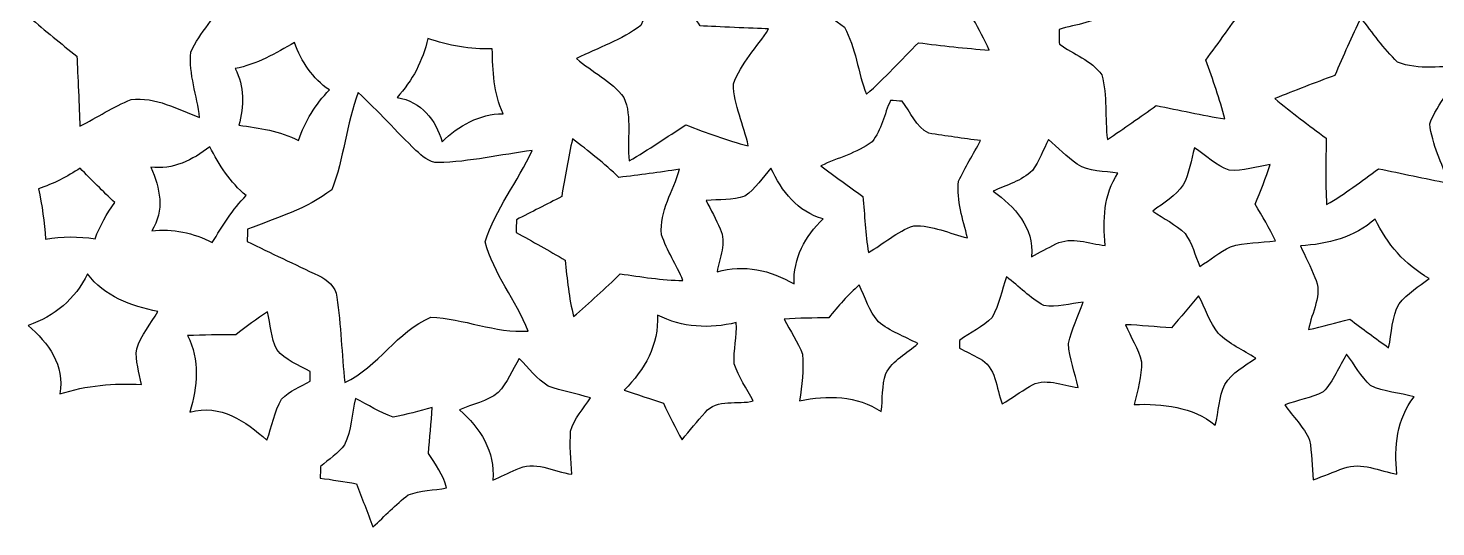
# Model space of a CAD drawing. Header units: centimetres. Extents: x -12.8 to 13.2, y -15.6 to 14.7.
# Drawn here: x -7.07 to 3.82, y -15.59 to -11.74 of the extents above; entities that cross this region are included whole.
import ezdxf

# ---------------------------------------------------------------- set-up
doc = ezdxf.new("R2010")
doc.units = ezdxf.units.CM
doc.header["$MEASUREMENT"] = 0
doc.layers.add('Layer 1', color=7, linetype='Continuous')

msp = doc.modelspace()

# ---------------------------------------------------------------- linework, layer by layer
at = {"layer": 'Layer 1', "color": 251}
for points, knots in [([(-0.70273, -10.5851), (-0.5401, -10.70504), (-0.39617, -10.86485), (-0.19791, -10.92659), (-0.19791, -10.92659), (-0.02999, -10.89731), (0.13511, -10.82181), (0.30903, -10.85074), (0.30903, -10.85074), (0.23424, -11.03912), (0.09384, -11.2141), (0.1143, -11.42824), (0.1143, -11.42824), (0.18697, -11.59087), (0.29069, -11.74009), (0.36195, -11.90449), (0.36195, -11.90449), (0.17851, -11.89214), (-0.00353, -11.87168), (-0.18556, -11.84804), (-0.18556, -11.84804), (-0.31821, -11.98174), (-0.44485, -12.12144), (-0.58667, -12.24597), (-0.58667, -12.24597), (-0.65581, -12.07735), (-0.66887, -11.88755), (-0.75812, -11.72739), (-0.75812, -11.72739), (-0.90135, -11.60992), (-1.08056, -11.54324), (-1.24107, -11.45364), (-1.24107, -11.45364), (-1.09855, -11.33934), (-0.92181, -11.26702), (-0.79481, -11.13543), (-0.79481, -11.13543), (-0.74648, -10.95587), (-0.73413, -10.76784), (-0.70273, -10.5851)], [0, 0, 0, 0, 0.09090909, 0.09090909, 0.09090909, 0.09090909, 0.18181818, 0.18181818, 0.18181818, 0.18181818, 0.27272727, 0.27272727, 0.27272727, 0.27272727, 0.36363636, 0.36363636, 0.36363636, 0.36363636, 0.45454545, 0.45454545, 0.45454545, 0.45454545, 0.54545455, 0.54545455, 0.54545455, 0.54545455, 0.63636364, 0.63636364, 0.63636364, 0.63636364, 0.72727273, 0.72727273, 0.72727273, 0.72727273, 0.81818182, 0.81818182, 0.81818182, 0.81818182, 1, 1, 1, 1]), ([(-6.55849, -11.46669), (-6.45195, -11.33828), (-6.38986, -11.17812), (-6.30061, -11.03771), (-6.30061, -11.03771), (-6.21136, -11.16859), (-6.14398, -11.31641), (-6.03603, -11.43318), (-6.03603, -11.43318), (-5.87798, -11.49773), (-5.69736, -11.47727), (-5.52979, -11.50479), (-5.52979, -11.50479), (-5.62222, -11.64519), (-5.74534, -11.76655), (-5.81554, -11.92036), (-5.81554, -11.92036), (-5.83212, -12.09111), (-5.76545, -12.25762), (-5.7471, -12.42695), (-5.7471, -12.42695), (-5.9182, -12.3631), (-6.08718, -12.26502), (-6.27733, -12.2869), (-6.27733, -12.2869), (-6.41491, -12.34264), (-6.53944, -12.4266), (-6.67279, -12.49257), (-6.67279, -12.49257), (-6.67844, -12.35781), (-6.69008, -12.08793), (-6.69572, -11.95317), (-6.69572, -11.95317), (-6.8199, -11.85474), (-6.94231, -11.7542), (-7.06226, -11.65154), (-7.06226, -11.65154), (-6.89504, -11.59087), (-6.70878, -11.56652), (-6.55849, -11.46669)], [0, 0, 0, 0, 0.09090909, 0.09090909, 0.09090909, 0.09090909, 0.18181818, 0.18181818, 0.18181818, 0.18181818, 0.27272727, 0.27272727, 0.27272727, 0.27272727, 0.36363636, 0.36363636, 0.36363636, 0.36363636, 0.45454545, 0.45454545, 0.45454545, 0.45454545, 0.54545455, 0.54545455, 0.54545455, 0.54545455, 0.63636364, 0.63636364, 0.63636364, 0.63636364, 0.72727273, 0.72727273, 0.72727273, 0.72727273, 0.81818182, 0.81818182, 0.81818182, 0.81818182, 1, 1, 1, 1]), ([(1.50989, -11.20316), (1.5307, -11.20387), (1.57233, -11.20563), (1.59314, -11.20634), (1.59314, -11.20634), (1.66476, -11.32134), (1.73637, -11.43847), (1.81292, -11.55136), (1.81292, -11.55136), (1.98614, -11.55277), (2.16112, -11.55629), (2.33504, -11.56229), (2.33504, -11.56229), (2.24331, -11.70764), (2.13783, -11.84346), (2.03764, -11.98316), (2.03764, -11.98316), (2.09338, -12.13238), (2.14595, -12.28337), (2.18616, -12.43789), (2.18616, -12.43789), (2.00766, -12.40896), (1.83197, -12.36804), (1.65488, -12.33452), (1.65488, -12.33452), (1.52859, -12.42166), (1.40476, -12.51232), (1.27635, -12.59628), (1.27635, -12.59628), (1.25659, -12.42907), (1.27706, -12.25832), (1.23402, -12.09569), (1.23402, -12.09569), (1.15217, -11.98527), (1.01494, -11.93518), (0.90487, -11.85933), (0.90487, -11.85933), (0.90382, -11.82123), (0.90311, -11.78348), (0.90241, -11.74609), (0.90241, -11.74609), (1.03681, -11.70376), (1.18851, -11.69282), (1.3021, -11.60392), (1.3021, -11.60392), (1.39735, -11.48609), (1.43792, -11.33404), (1.50989, -11.20316)], [0, 0, 0, 0, 0.07692308, 0.07692308, 0.07692308, 0.07692308, 0.15384615, 0.15384615, 0.15384615, 0.15384615, 0.23076923, 0.23076923, 0.23076923, 0.23076923, 0.30769231, 0.30769231, 0.30769231, 0.30769231, 0.38461538, 0.38461538, 0.38461538, 0.38461538, 0.46153846, 0.46153846, 0.46153846, 0.46153846, 0.53846154, 0.53846154, 0.53846154, 0.53846154, 0.61538462, 0.61538462, 0.61538462, 0.61538462, 0.69230769, 0.69230769, 0.69230769, 0.69230769, 0.76923077, 0.76923077, 0.76923077, 0.76923077, 0.84615385, 0.84615385, 0.84615385, 0.84615385, 1, 1, 1, 1]), ([(-2.22779, -11.37991), (-2.18722, -11.37955), (-2.1463, -11.37955), (-2.10503, -11.37991), (-2.10503, -11.37991), (-2.02812, -11.49209), (-1.95086, -11.60498), (-1.8736, -11.71822), (-1.8736, -11.71822), (-1.74131, -11.72422), (-1.47673, -11.73586), (-1.34444, -11.7415), (-1.34444, -11.7415), (-1.43545, -11.88261), (-1.55716, -12.00785), (-1.61713, -12.16625), (-1.61713, -12.16625), (-1.61431, -12.33135), (-1.53564, -12.48481), (-1.50213, -12.64532), (-1.50213, -12.64532), (-1.66723, -12.60334), (-1.82739, -12.54407), (-1.98614, -12.48304), (-1.98614, -12.48304), (-2.13113, -12.57688), (-2.27295, -12.67531), (-2.42288, -12.76103), (-2.42288, -12.76103), (-2.4451, -12.60052), (-2.39677, -12.42413), (-2.46486, -12.27102), (-2.46486, -12.27102), (-2.56011, -12.14367), (-2.71216, -12.07417), (-2.83034, -11.97081), (-2.83034, -11.97081), (-2.66383, -11.88649), (-2.48285, -11.82723), (-2.33221, -11.71469), (-2.33221, -11.71469), (-2.28212, -11.60815), (-2.26095, -11.49138), (-2.22779, -11.37991)], [0, 0, 0, 0, 0.08333333, 0.08333333, 0.08333333, 0.08333333, 0.16666667, 0.16666667, 0.16666667, 0.16666667, 0.25, 0.25, 0.25, 0.25, 0.33333333, 0.33333333, 0.33333333, 0.33333333, 0.41666667, 0.41666667, 0.41666667, 0.41666667, 0.5, 0.5, 0.5, 0.5, 0.58333333, 0.58333333, 0.58333333, 0.58333333, 0.66666667, 0.66666667, 0.66666667, 0.66666667, 0.75, 0.75, 0.75, 0.75, 0.83333333, 0.83333333, 0.83333333, 0.83333333, 1, 1, 1, 1]), ([(3.03601, -12.10063), (3.10127, -11.9507), (3.16689, -11.80112), (3.23709, -11.65366), (3.23709, -11.65366), (3.32775, -11.77114), (3.41348, -11.89355), (3.52037, -11.99762), (3.52037, -11.99762), (3.68476, -12.06465), (3.87103, -12.02373), (4.04495, -12.03219), (4.04495, -12.03219), (3.96099, -12.18459), (3.83117, -12.31124), (3.77049, -12.47563), (3.77049, -12.47563), (3.78777, -12.63474), (3.86786, -12.77902), (3.91125, -12.93178), (3.91125, -12.93178), (3.73098, -12.89861), (3.55212, -12.8591), (3.37326, -12.82241), (3.37326, -12.82241), (3.24132, -12.91696), (3.11467, -13.01962), (2.97286, -13.0997), (2.97286, -13.0997), (2.96086, -12.9286), (2.96898, -12.75574), (2.96862, -12.5857), (2.96862, -12.5857), (2.83386, -12.48692), (2.69981, -12.38709), (2.5721, -12.27984), (2.5721, -12.27984), (2.72591, -12.21775), (2.88078, -12.15849), (3.03601, -12.10063)], [0, 0, 0, 0, 0.09090909, 0.09090909, 0.09090909, 0.09090909, 0.18181818, 0.18181818, 0.18181818, 0.18181818, 0.27272727, 0.27272727, 0.27272727, 0.27272727, 0.36363636, 0.36363636, 0.36363636, 0.36363636, 0.45454545, 0.45454545, 0.45454545, 0.45454545, 0.54545455, 0.54545455, 0.54545455, 0.54545455, 0.63636364, 0.63636364, 0.63636364, 0.63636364, 0.72727273, 0.72727273, 0.72727273, 0.72727273, 0.81818182, 0.81818182, 0.81818182, 0.81818182, 1, 1, 1, 1]), ([(-5.47264, -12.04842), (-5.30507, -12.01596), (-5.15796, -11.93059), (-5.01262, -11.84628), (-5.01262, -11.84628), (-4.95935, -11.99409), (-4.87468, -12.12533), (-4.74239, -12.21281), (-4.74239, -12.21281), (-4.85069, -12.32323), (-4.93289, -12.45588), (-4.98158, -12.60334), (-4.98158, -12.60334), (-5.12586, -12.53243), (-5.28496, -12.50527), (-5.44336, -12.48622), (-5.44336, -12.48622), (-5.40456, -12.33946), (-5.39856, -12.1853), (-5.47264, -12.04842)], [0, 0, 0, 0, 0.16666667, 0.16666667, 0.16666667, 0.16666667, 0.33333333, 0.33333333, 0.33333333, 0.33333333, 0.5, 0.5, 0.5, 0.5, 0.66666667, 0.66666667, 0.66666667, 0.66666667, 1, 1, 1, 1]), ([(-3.98145, -11.81488), (-3.82023, -11.87027), (-3.65301, -11.8999), (-3.48262, -11.89531), (-3.48262, -11.89531), (-3.47909, -12.06606), (-3.47204, -12.23751), (-3.39901, -12.39696), (-3.39901, -12.39696), (-3.58422, -12.39838), (-3.74121, -12.48939), (-3.87138, -12.61392), (-3.87138, -12.61392), (-3.92113, -12.44212), (-4.02978, -12.30348), (-4.21958, -12.27137), (-4.21958, -12.27137), (-4.10069, -12.14191), (-4.01884, -11.98774), (-3.98145, -11.81488)], [0, 0, 0, 0, 0.16666667, 0.16666667, 0.16666667, 0.16666667, 0.33333333, 0.33333333, 0.33333333, 0.33333333, 0.5, 0.5, 0.5, 0.5, 0.66666667, 0.66666667, 0.66666667, 0.66666667, 1, 1, 1, 1]), ([(-4.72511, -12.9861), (-4.6295, -12.74516), (-4.61328, -12.47634), (-4.51979, -12.23186), (-4.51979, -12.23186), (-4.36598, -12.37686), (-4.22416, -12.53384), (-4.07317, -12.68201), (-4.07317, -12.68201), (-4.02449, -12.72364), (-3.97193, -12.77549), (-3.90278, -12.77549), (-3.90278, -12.77549), (-3.65689, -12.76985), (-3.41665, -12.71305), (-3.17359, -12.6813), (-3.17359, -12.6813), (-3.2833, -12.92225), (-3.45828, -13.13462), (-3.53766, -13.38792), (-3.53766, -13.38792), (-3.47274, -13.63557), (-3.29812, -13.84018), (-3.20393, -14.07795), (-3.20393, -14.07795), (-3.46216, -14.09559), (-3.70417, -13.97882), (-3.95852, -13.97106), (-3.95852, -13.97106), (-4.21675, -14.08007), (-4.36668, -14.35453), (-4.6228, -14.47659), (-4.6228, -14.47659), (-4.64785, -14.25646), (-4.65349, -14.0335), (-4.68524, -13.81478), (-4.68524, -13.81478), (-4.69406, -13.73434), (-4.75862, -13.68072), (-4.82706, -13.64932), (-4.82706, -13.64932), (-5.01086, -13.56007), (-5.19642, -13.47646), (-5.3788, -13.38474), (-5.3788, -13.38474), (-5.37774, -13.36111), (-5.37633, -13.31419), (-5.37528, -13.2909), (-5.37528, -13.2909), (-5.15408, -13.20165), (-4.91596, -13.13321), (-4.72511, -12.9861)], [0, 0, 0, 0, 0.07142857, 0.07142857, 0.07142857, 0.07142857, 0.14285714, 0.14285714, 0.14285714, 0.14285714, 0.21428571, 0.21428571, 0.21428571, 0.21428571, 0.28571429, 0.28571429, 0.28571429, 0.28571429, 0.35714286, 0.35714286, 0.35714286, 0.35714286, 0.42857143, 0.42857143, 0.42857143, 0.42857143, 0.5, 0.5, 0.5, 0.5, 0.57142857, 0.57142857, 0.57142857, 0.57142857, 0.64285714, 0.64285714, 0.64285714, 0.64285714, 0.71428571, 0.71428571, 0.71428571, 0.71428571, 0.78571429, 0.78571429, 0.78571429, 0.78571429, 0.85714286, 0.85714286, 0.85714286, 0.85714286, 1, 1, 1, 1]), ([(-0.40111, -12.29431), (-0.37853, -12.29572), (-0.33302, -12.29889), (-0.31009, -12.30066), (-0.31009, -12.30066), (-0.2473, -12.38568), (-0.20355, -12.49715), (-0.10548, -12.54795), (-0.10548, -12.54795), (0.02752, -12.56877), (0.16122, -12.58817), (0.29563, -12.60546), (0.29563, -12.60546), (0.23883, -12.70988), (0.17533, -12.81077), (0.12488, -12.91908), (0.12488, -12.91908), (0.10795, -13.06971), (0.15875, -13.21364), (0.19403, -13.35758), (0.19403, -13.35758), (0.05644, -13.32336), (-0.07832, -13.25845), (-0.22225, -13.26374), (-0.22225, -13.26374), (-0.35137, -13.30854), (-0.45614, -13.40309), (-0.57291, -13.47117), (-0.57291, -13.47117), (-0.59584, -13.32724), (-0.60113, -13.18119), (-0.61524, -13.0362), (-0.61524, -13.0362), (-0.72496, -12.95964), (-0.83291, -12.88027), (-0.94015, -12.80089), (-0.94015, -12.80089), (-0.80998, -12.73669), (-0.66146, -12.70282), (-0.54469, -12.61498), (-0.54469, -12.61498), (-0.47096, -12.52255), (-0.4505, -12.39979), (-0.40111, -12.29431)], [0, 0, 0, 0, 0.08333333, 0.08333333, 0.08333333, 0.08333333, 0.16666667, 0.16666667, 0.16666667, 0.16666667, 0.25, 0.25, 0.25, 0.25, 0.33333333, 0.33333333, 0.33333333, 0.33333333, 0.41666667, 0.41666667, 0.41666667, 0.41666667, 0.5, 0.5, 0.5, 0.5, 0.58333333, 0.58333333, 0.58333333, 0.58333333, 0.66666667, 0.66666667, 0.66666667, 0.66666667, 0.75, 0.75, 0.75, 0.75, 0.83333333, 0.83333333, 0.83333333, 0.83333333, 1, 1, 1, 1]), ([(-2.86209, -12.59099), (-2.73826, -12.68483), (-2.6162, -12.78255), (-2.50225, -12.88909), (-2.50225, -12.88909), (-2.34562, -12.87357), (-2.19004, -12.84852), (-2.03412, -12.827), (-2.03412, -12.827), (-2.08139, -12.99563), (-2.19004, -13.14979), (-2.17311, -13.33253), (-2.17311, -13.33253), (-2.13219, -13.45671), (-2.0574, -13.56607), (-2.00766, -13.68672), (-2.00766, -13.68672), (-2.17029, -13.68531), (-2.33151, -13.65814), (-2.49202, -13.63557), (-2.49202, -13.63557), (-2.60914, -13.74987), (-2.7305, -13.85852), (-2.85327, -13.96647), (-2.85327, -13.96647), (-2.88925, -13.8236), (-2.90371, -13.67543), (-2.91959, -13.53009), (-2.91959, -13.53009), (-3.04377, -13.45494), (-3.17077, -13.38545), (-3.29777, -13.3163), (-3.29777, -13.3163), (-3.29706, -13.29126), (-3.29636, -13.24187), (-3.29565, -13.21682), (-3.29565, -13.21682), (-3.17853, -13.15791), (-3.06176, -13.09793), (-2.94534, -13.03761), (-2.94534, -13.03761), (-2.92065, -12.88732), (-2.89489, -12.73881), (-2.86209, -12.59099)], [0, 0, 0, 0, 0.08333333, 0.08333333, 0.08333333, 0.08333333, 0.16666667, 0.16666667, 0.16666667, 0.16666667, 0.25, 0.25, 0.25, 0.25, 0.33333333, 0.33333333, 0.33333333, 0.33333333, 0.41666667, 0.41666667, 0.41666667, 0.41666667, 0.5, 0.5, 0.5, 0.5, 0.58333333, 0.58333333, 0.58333333, 0.58333333, 0.66666667, 0.66666667, 0.66666667, 0.66666667, 0.75, 0.75, 0.75, 0.75, 0.83333333, 0.83333333, 0.83333333, 0.83333333, 1, 1, 1, 1]), ([(0.82021, -12.59593), (0.89464, -12.65873), (0.96167, -12.73034), (1.04211, -12.78643), (1.04211, -12.78643), (1.13453, -12.84993), (1.25201, -12.84041), (1.35819, -12.85663), (1.35819, -12.85663), (1.24636, -13.02279), (1.24072, -13.22211), (1.25906, -13.41508), (1.25906, -13.41508), (1.13383, -13.4045), (0.99871, -13.34241), (0.87842, -13.4045), (0.87842, -13.4045), (0.81421, -13.43484), (0.75247, -13.47011), (0.68933, -13.50292), (0.68933, -13.50292), (0.71014, -13.27362), (0.55915, -13.11663), (0.39194, -12.99633), (0.39194, -12.99633), (0.49495, -12.94765), (0.61348, -12.91837), (0.69603, -12.83547), (0.69603, -12.83547), (0.75001, -12.76279), (0.7807, -12.67636), (0.82021, -12.59593)], [0, 0, 0, 0, 0.11111111, 0.11111111, 0.11111111, 0.11111111, 0.22222222, 0.22222222, 0.22222222, 0.22222222, 0.33333333, 0.33333333, 0.33333333, 0.33333333, 0.44444444, 0.44444444, 0.44444444, 0.44444444, 0.55555556, 0.55555556, 0.55555556, 0.55555556, 0.66666667, 0.66666667, 0.66666667, 0.66666667, 0.77777778, 0.77777778, 0.77777778, 0.77777778, 1, 1, 1, 1]), ([(-6.12493, -12.81112), (-5.95383, -12.83088), (-5.80037, -12.75644), (-5.66914, -12.65308), (-5.66914, -12.65308), (-5.59435, -12.79278), (-5.5118, -12.92931), (-5.38656, -13.02985), (-5.38656, -13.02985), (-5.49169, -13.1378), (-5.57142, -13.2648), (-5.64868, -13.39356), (-5.64868, -13.39356), (-5.79473, -13.31807), (-5.95489, -13.28455), (-6.11787, -13.30325), (-6.11787, -13.30325), (-6.01521, -13.14662), (-6.05296, -12.97058), (-6.12493, -12.81112)], [0, 0, 0, 0, 0.16666667, 0.16666667, 0.16666667, 0.16666667, 0.33333333, 0.33333333, 0.33333333, 0.33333333, 0.5, 0.5, 0.5, 0.5, 0.66666667, 0.66666667, 0.66666667, 0.66666667, 1, 1, 1, 1]), ([(1.95016, -12.66119), (2.03835, -12.71834), (2.11702, -12.79807), (2.21791, -12.83441), (2.21791, -12.83441), (2.32586, -12.84182), (2.43099, -12.80513), (2.53718, -12.78996), (2.53718, -12.78996), (2.5019, -12.89367), (2.46098, -12.99527), (2.42006, -13.09723), (2.42006, -13.09723), (2.4765, -13.1886), (2.52942, -13.28208), (2.57634, -13.3791), (2.57634, -13.3791), (2.46133, -13.39638), (2.34033, -13.39003), (2.2292, -13.42602), (2.2292, -13.42602), (2.14383, -13.46623), (2.07116, -13.52867), (1.99108, -13.57842), (1.99108, -13.57842), (1.9558, -13.49269), (1.93287, -13.39991), (1.87819, -13.32442), (1.87819, -13.32442), (1.80481, -13.25316), (1.71168, -13.20729), (1.62842, -13.14944), (1.62842, -13.14944), (1.70956, -13.08594), (1.80658, -13.03479), (1.86373, -12.94624), (1.86373, -12.94624), (1.91029, -12.85734), (1.92405, -12.7568), (1.95016, -12.66119)], [0, 0, 0, 0, 0.09090909, 0.09090909, 0.09090909, 0.09090909, 0.18181818, 0.18181818, 0.18181818, 0.18181818, 0.27272727, 0.27272727, 0.27272727, 0.27272727, 0.36363636, 0.36363636, 0.36363636, 0.36363636, 0.45454545, 0.45454545, 0.45454545, 0.45454545, 0.54545455, 0.54545455, 0.54545455, 0.54545455, 0.63636364, 0.63636364, 0.63636364, 0.63636364, 0.72727273, 0.72727273, 0.72727273, 0.72727273, 0.81818182, 0.81818182, 0.81818182, 0.81818182, 1, 1, 1, 1]), ([(-6.99382, -12.97693), (-6.87917, -12.93954), (-6.77157, -12.8845), (-6.67103, -12.81818), (-6.67103, -12.81818), (-6.58424, -12.90849), (-6.49464, -12.99669), (-6.40398, -13.08347), (-6.40398, -13.08347), (-6.46501, -13.17061), (-6.51828, -13.26339), (-6.55567, -13.36357), (-6.55567, -13.36357), (-6.68302, -13.34664), (-6.81179, -13.34417), (-6.93843, -13.3671), (-6.93843, -13.3671), (-6.94866, -13.23587), (-6.96454, -13.10499), (-6.99382, -12.97693)], [0, 0, 0, 0, 0.16666667, 0.16666667, 0.16666667, 0.16666667, 0.33333333, 0.33333333, 0.33333333, 0.33333333, 0.5, 0.5, 0.5, 0.5, 0.66666667, 0.66666667, 0.66666667, 0.66666667, 1, 1, 1, 1]), ([(-1.52859, -13.03373), (-1.44498, -12.9794), (-1.39241, -12.8905), (-1.3268, -12.81712), (-1.3268, -12.81712), (-1.24319, -12.99739), (-1.12113, -13.15685), (-0.92181, -13.21047), (-0.92181, -13.21047), (-1.06398, -13.34276), (-1.15464, -13.51597), (-1.14759, -13.71388), (-1.14759, -13.71388), (-1.32891, -13.60629), (-1.53494, -13.56042), (-1.74343, -13.61969), (-1.74343, -13.61969), (-1.72403, -13.51139), (-1.66723, -13.39462), (-1.72014, -13.28737), (-1.72014, -13.28737), (-1.75189, -13.21259), (-1.79176, -13.14203), (-1.82739, -13.06936), (-1.82739, -13.06936), (-1.72826, -13.05807), (-1.62384, -13.06795), (-1.52859, -13.03373)], [0, 0, 0, 0, 0.125, 0.125, 0.125, 0.125, 0.25, 0.25, 0.25, 0.25, 0.375, 0.375, 0.375, 0.375, 0.5, 0.5, 0.5, 0.5, 0.625, 0.625, 0.625, 0.625, 0.75, 0.75, 0.75, 0.75, 1, 1, 1, 1]), ([(2.76931, -13.4179), (2.98132, -13.40838), (3.18488, -13.35193), (3.34857, -13.21153), (3.34857, -13.21153), (3.43923, -13.40556), (3.57752, -13.56501), (3.76555, -13.67049), (3.76555, -13.67049), (3.68617, -13.73329), (3.59833, -13.78832), (3.53272, -13.86664), (3.53272, -13.86664), (3.47521, -13.96894), (3.47874, -14.09382), (3.45193, -14.20707), (3.45193, -14.20707), (3.35104, -14.13475), (3.25085, -14.05961), (3.15172, -13.98623), (3.15172, -13.98623), (3.04588, -14.0141), (2.94005, -14.04267), (2.83351, -14.06666), (2.83351, -14.06666), (2.85468, -13.93437), (2.94746, -13.79573), (2.88255, -13.66308), (2.88255, -13.66308), (2.84868, -13.57947), (2.80635, -13.49975), (2.76931, -13.4179)], [0, 0, 0, 0, 0.11111111, 0.11111111, 0.11111111, 0.11111111, 0.22222222, 0.22222222, 0.22222222, 0.22222222, 0.33333333, 0.33333333, 0.33333333, 0.33333333, 0.44444444, 0.44444444, 0.44444444, 0.44444444, 0.55555556, 0.55555556, 0.55555556, 0.55555556, 0.66666667, 0.66666667, 0.66666667, 0.66666667, 0.77777778, 0.77777778, 0.77777778, 0.77777778, 1, 1, 1, 1]), ([(-6.61564, -13.63451), (-6.48123, -13.81337), (-6.28015, -13.88216), (-6.0706, -13.92661), (-6.0706, -13.92661), (-6.12528, -14.02221), (-6.19689, -14.1097), (-6.23394, -14.21483), (-6.23394, -14.21483), (-6.24734, -14.30796), (-6.21171, -14.39968), (-6.19725, -14.49105), (-6.19725, -14.49105), (-6.40997, -14.48047), (-6.62376, -14.49776), (-6.82731, -14.56443), (-6.82731, -14.56443), (-6.78886, -14.34253), (-6.91762, -14.17038), (-7.07355, -14.03421), (-7.07355, -14.03421), (-6.8707, -13.96189), (-6.70736, -13.83453), (-6.61564, -13.63451)], [0, 0, 0, 0, 0.14285714, 0.14285714, 0.14285714, 0.14285714, 0.28571429, 0.28571429, 0.28571429, 0.28571429, 0.42857143, 0.42857143, 0.42857143, 0.42857143, 0.57142857, 0.57142857, 0.57142857, 0.57142857, 0.71428571, 0.71428571, 0.71428571, 0.71428571, 1, 1, 1, 1]), ([(-0.87983, -13.97494), (-0.80751, -13.88463), (-0.72919, -13.7989), (-0.64417, -13.72059), (-0.64417, -13.72059), (-0.59761, -13.81654), (-0.56762, -13.92484), (-0.49495, -14.00563), (-0.49495, -14.00563), (-0.40569, -14.08148), (-0.29175, -14.11922), (-0.18979, -14.17532), (-0.18979, -14.17532), (-0.27552, -14.24728), (-0.38206, -14.30443), (-0.43744, -14.40568), (-0.43744, -14.40568), (-0.46919, -14.50022), (-0.46143, -14.60253), (-0.47308, -14.70131), (-0.47308, -14.70131), (-0.66146, -14.57537), (-0.89006, -14.57219), (-1.1049, -14.61805), (-1.1049, -14.61805), (-1.08832, -14.49881), (-1.07139, -14.37816), (-1.08232, -14.25787), (-1.08232, -14.25787), (-1.11689, -14.1605), (-1.17793, -14.07548), (-1.22555, -13.98482), (-1.22555, -13.98482), (-1.11054, -13.97882), (-0.99589, -13.9767), (-0.87983, -13.97494)], [0, 0, 0, 0, 0.1, 0.1, 0.1, 0.1, 0.2, 0.2, 0.2, 0.2, 0.3, 0.3, 0.3, 0.3, 0.4, 0.4, 0.4, 0.4, 0.5, 0.5, 0.5, 0.5, 0.6, 0.6, 0.6, 0.6, 0.7, 0.7, 0.7, 0.7, 0.8, 0.8, 0.8, 0.8, 1, 1, 1, 1]), ([(0.49671, -13.6592), (0.59267, -13.73223), (0.67804, -13.82148), (0.78458, -13.88039), (0.78458, -13.88039), (0.88512, -13.89909), (0.98848, -13.86452), (1.08903, -13.85535), (1.08903, -13.85535), (1.05304, -13.96189), (0.99907, -14.06349), (0.97543, -14.17391), (0.97543, -14.17391), (0.98143, -14.28926), (1.02658, -14.40039), (1.04951, -14.51398), (1.04951, -14.51398), (0.9271, -14.50234), (0.78916, -14.42967), (0.67486, -14.50622), (0.67486, -14.50622), (0.6029, -14.54891), (0.53481, -14.59759), (0.46355, -14.64169), (0.46355, -14.64169), (0.41346, -14.52069), (0.41769, -14.35276), (0.28575, -14.28962), (0.28575, -14.28962), (0.23566, -14.26069), (0.1838, -14.23599), (0.13229, -14.21095), (0.13229, -14.21095), (0.13229, -14.19578), (0.13159, -14.16544), (0.13123, -14.15062), (0.13123, -14.15062), (0.21484, -14.08994), (0.31291, -14.04655), (0.38594, -13.97247), (0.38594, -13.97247), (0.43886, -13.87404), (0.45861, -13.76292), (0.49671, -13.6592)], [0, 0, 0, 0, 0.08333333, 0.08333333, 0.08333333, 0.08333333, 0.16666667, 0.16666667, 0.16666667, 0.16666667, 0.25, 0.25, 0.25, 0.25, 0.33333333, 0.33333333, 0.33333333, 0.33333333, 0.41666667, 0.41666667, 0.41666667, 0.41666667, 0.5, 0.5, 0.5, 0.5, 0.58333333, 0.58333333, 0.58333333, 0.58333333, 0.66666667, 0.66666667, 0.66666667, 0.66666667, 0.75, 0.75, 0.75, 0.75, 0.83333333, 0.83333333, 0.83333333, 0.83333333, 1, 1, 1, 1]), ([(1.77341, -14.05396), (1.84221, -13.96929), (1.91241, -13.8871), (1.98261, -13.8049), (1.98261, -13.8049), (2.03376, -13.90086), (2.06587, -14.00845), (2.1336, -14.09524), (2.1336, -14.09524), (2.2165, -14.17814), (2.32657, -14.22506), (2.42429, -14.28821), (2.42429, -14.28821), (2.33998, -14.34924), (2.24049, -14.39898), (2.1844, -14.48999), (2.1844, -14.48999), (2.1403, -14.58807), (2.13642, -14.70096), (2.11138, -14.80608), (2.11138, -14.80608), (1.93287, -14.66074), (1.70462, -14.63887), (1.48308, -14.64557), (1.48308, -14.64557), (1.51342, -14.53797), (1.53987, -14.4272), (1.54164, -14.31537), (1.54164, -14.31537), (1.51412, -14.21412), (1.45732, -14.12416), (1.4157, -14.02856), (1.4157, -14.02856), (1.53353, -14.03315), (1.65488, -14.04585), (1.77341, -14.05396)], [0, 0, 0, 0, 0.1, 0.1, 0.1, 0.1, 0.2, 0.2, 0.2, 0.2, 0.3, 0.3, 0.3, 0.3, 0.4, 0.4, 0.4, 0.4, 0.5, 0.5, 0.5, 0.5, 0.6, 0.6, 0.6, 0.6, 0.7, 0.7, 0.7, 0.7, 0.8, 0.8, 0.8, 0.8, 1, 1, 1, 1]), ([(-5.467, -14.10758), (-5.38798, -14.04373), (-5.30684, -13.98305), (-5.22111, -13.92908), (-5.22111, -13.92908), (-5.19748, -14.02574), (-5.19536, -14.13087), (-5.15056, -14.22153), (-5.15056, -14.22153), (-5.08459, -14.30373), (-4.98052, -14.34006), (-4.89091, -14.39086), (-4.89091, -14.39086), (-4.89126, -14.40921), (-4.89197, -14.4466), (-4.89197, -14.46495), (-4.89197, -14.46495), (-4.96746, -14.50799), (-5.05001, -14.54221), (-5.11281, -14.60359), (-5.11281, -14.60359), (-5.16819, -14.70096), (-5.18689, -14.81667), (-5.22676, -14.92144), (-5.22676, -14.92144), (-5.39256, -14.77363), (-5.58341, -14.64063), (-5.82366, -14.70413), (-5.82366, -14.70413), (-5.76298, -14.50975), (-5.74287, -14.29879), (-5.84059, -14.11287), (-5.84059, -14.11287), (-5.71606, -14.10794), (-5.59188, -14.10688), (-5.467, -14.10758)], [0, 0, 0, 0, 0.1, 0.1, 0.1, 0.1, 0.2, 0.2, 0.2, 0.2, 0.3, 0.3, 0.3, 0.3, 0.4, 0.4, 0.4, 0.4, 0.5, 0.5, 0.5, 0.5, 0.6, 0.6, 0.6, 0.6, 0.7, 0.7, 0.7, 0.7, 0.8, 0.8, 0.8, 0.8, 1, 1, 1, 1]), ([(-2.20345, -13.95377), (-2.01401, -14.0529), (-1.80093, -14.06172), (-1.59597, -14.01269), (-1.59597, -14.01269), (-1.58679, -14.11922), (-1.61854, -14.22471), (-1.61008, -14.3316), (-1.61008, -14.3316), (-1.57903, -14.43531), (-1.51165, -14.5228), (-1.46297, -14.61876), (-1.46297, -14.61876), (-1.5808, -14.64839), (-1.74554, -14.599), (-1.83515, -14.7066), (-1.83515, -14.7066), (-1.89653, -14.77574), (-1.95615, -14.84665), (-2.01401, -14.91897), (-2.01401, -14.91897), (-2.06693, -14.82725), (-2.1142, -14.73271), (-2.15759, -14.6364), (-2.15759, -14.6364), (-2.23379, -14.61135), (-2.38584, -14.5609), (-2.46204, -14.53586), (-2.46204, -14.53586), (-2.30117, -14.37534), (-2.19534, -14.18519), (-2.20345, -13.95377)], [0, 0, 0, 0, 0.11111111, 0.11111111, 0.11111111, 0.11111111, 0.22222222, 0.22222222, 0.22222222, 0.22222222, 0.33333333, 0.33333333, 0.33333333, 0.33333333, 0.44444444, 0.44444444, 0.44444444, 0.44444444, 0.55555556, 0.55555556, 0.55555556, 0.55555556, 0.66666667, 0.66666667, 0.66666667, 0.66666667, 0.77777778, 0.77777778, 0.77777778, 0.77777778, 1, 1, 1, 1]), ([(3.12773, -14.25787), (3.18876, -14.3383), (3.2385, -14.42896), (3.31223, -14.49987), (3.31223, -14.49987), (3.41559, -14.54961), (3.53766, -14.55596), (3.64878, -14.58701), (3.64878, -14.58701), (3.51578, -14.75952), (3.49426, -14.97365), (3.51719, -15.18391), (3.51719, -15.18391), (3.38243, -15.16274), (3.24132, -15.08584), (3.1055, -15.13911), (3.1055, -15.13911), (3.02613, -15.16733), (2.94852, -15.20014), (2.86949, -15.22801), (2.86949, -15.22801), (2.86032, -15.12676), (2.8575, -15.02022), (2.84127, -14.92144), (2.84127, -14.92144), (2.79576, -14.81843), (2.7118, -14.73906), (2.64866, -14.64733), (2.64866, -14.64733), (2.74708, -14.61276), (2.85397, -14.59724), (2.9464, -14.54785), (2.9464, -14.54785), (3.02719, -14.46601), (3.0667, -14.35382), (3.12773, -14.25787)], [0, 0, 0, 0, 0.1, 0.1, 0.1, 0.1, 0.2, 0.2, 0.2, 0.2, 0.3, 0.3, 0.3, 0.3, 0.4, 0.4, 0.4, 0.4, 0.5, 0.5, 0.5, 0.5, 0.6, 0.6, 0.6, 0.6, 0.7, 0.7, 0.7, 0.7, 0.8, 0.8, 0.8, 0.8, 1, 1, 1, 1]), ([(-3.27448, -14.29067), (-3.2004, -14.36194), (-3.13902, -14.44907), (-3.05012, -14.50305), (-3.05012, -14.50305), (-2.94499, -14.54009), (-2.83175, -14.56408), (-2.72344, -14.59371), (-2.72344, -14.59371), (-2.77671, -14.67767), (-2.84903, -14.75352), (-2.8769, -14.85089), (-2.8769, -14.85089), (-2.88325, -14.96201), (-2.87549, -15.0749), (-2.86738, -15.18602), (-2.86738, -15.18602), (-3.00849, -15.16627), (-3.15877, -15.07243), (-3.29741, -15.14969), (-3.29741, -15.14969), (-3.35844, -15.17544), (-3.41806, -15.20402), (-3.47804, -15.23153), (-3.47804, -15.23153), (-3.45899, -15.00752), (-3.57823, -14.8276), (-3.73521, -14.6879), (-3.73521, -14.6879), (-3.63679, -14.64239), (-3.52284, -14.62229), (-3.43747, -14.5542), (-3.43747, -14.5542), (-3.36691, -14.47765), (-3.32669, -14.37957), (-3.27448, -14.29067)], [0, 0, 0, 0, 0.1, 0.1, 0.1, 0.1, 0.2, 0.2, 0.2, 0.2, 0.3, 0.3, 0.3, 0.3, 0.4, 0.4, 0.4, 0.4, 0.5, 0.5, 0.5, 0.5, 0.6, 0.6, 0.6, 0.6, 0.7, 0.7, 0.7, 0.7, 0.8, 0.8, 0.8, 0.8, 1, 1, 1, 1]), ([(-4.54096, -14.59971), (-4.445, -14.64874), (-4.35222, -14.70589), (-4.25027, -14.74364), (-4.25027, -14.74364), (-4.14761, -14.72706), (-4.04848, -14.69425), (-3.94794, -14.66921), (-3.94794, -14.66921), (-3.95464, -14.78774), (-3.96734, -14.90521), (-3.97651, -15.02445), (-3.97651, -15.02445), (-3.92324, -15.10877), (-3.85974, -15.19096), (-3.83611, -15.29009), (-3.83611, -15.29009), (-3.93453, -15.31161), (-4.0386, -15.30773), (-4.13314, -15.34548), (-4.13314, -15.34548), (-4.23122, -15.41815), (-4.31412, -15.51058), (-4.40549, -15.59207), (-4.40549, -15.59207), (-4.44818, -15.47989), (-4.49121, -15.36876), (-4.5339, -15.25834), (-4.5339, -15.25834), (-4.62739, -15.24388), (-4.72228, -15.22659), (-4.81471, -15.21495), (-4.81471, -15.21495), (-4.81401, -15.19202), (-4.81189, -15.14687), (-4.81118, -15.12429), (-4.81118, -15.12429), (-4.74663, -15.07137), (-4.67536, -15.02481), (-4.62492, -14.95742), (-4.62492, -14.95742), (-4.57059, -14.8463), (-4.56953, -14.71824), (-4.54096, -14.59971)], [0, 0, 0, 0, 0.08333333, 0.08333333, 0.08333333, 0.08333333, 0.16666667, 0.16666667, 0.16666667, 0.16666667, 0.25, 0.25, 0.25, 0.25, 0.33333333, 0.33333333, 0.33333333, 0.33333333, 0.41666667, 0.41666667, 0.41666667, 0.41666667, 0.5, 0.5, 0.5, 0.5, 0.58333333, 0.58333333, 0.58333333, 0.58333333, 0.66666667, 0.66666667, 0.66666667, 0.66666667, 0.75, 0.75, 0.75, 0.75, 0.83333333, 0.83333333, 0.83333333, 0.83333333, 1, 1, 1, 1])]:
    msp.add_open_spline(points, degree=3, knots=knots, dxfattribs=at)

doc.saveas('drawing.dxf')
